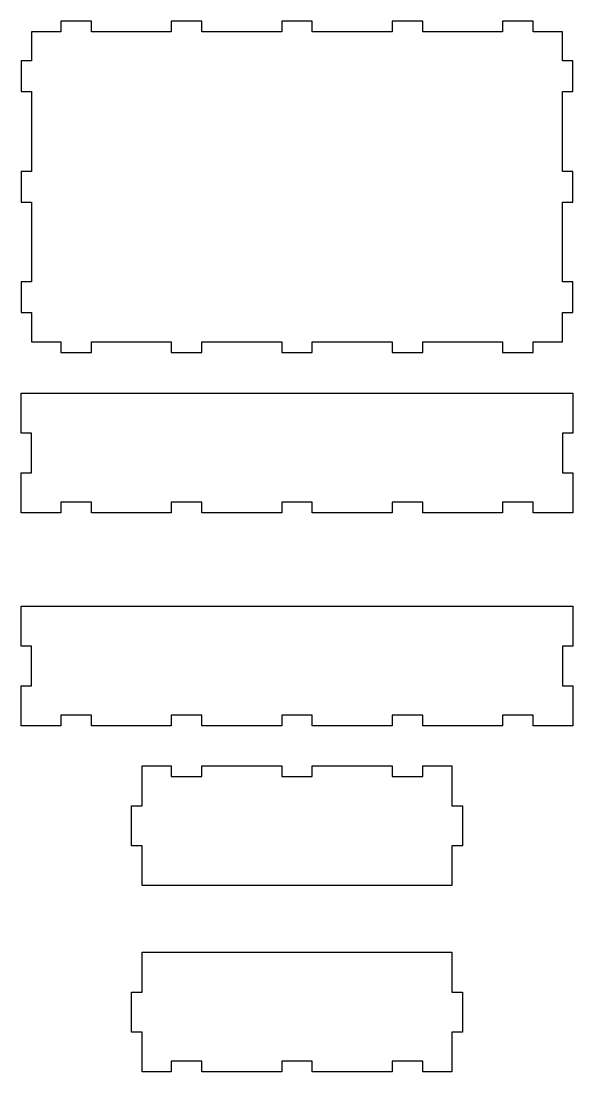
# Model space of a CAD drawing. Header units: millimetres. Extents: x -104 to 104, y 127 to 522.
import ezdxf

# ---------------------------------------------------------------- set-up
doc = ezdxf.new("R2010")
doc.units = ezdxf.units.MM
doc.layers.get('0').update_dxf_attribs({"linetype": 'CONTINUOUS'})

msp = doc.modelspace()

# ---------------------------------------------------------------- linework, layer by layer
for points in [[(35.75, 522.25), (35.75, 518.25), (5.75, 518.25), (5.75, 522.25), (-5.75, 522.25), (-5.75, 518.25), (-35.75, 518.25), (-35.75, 522.25), (-47.25, 522.25), (-47.25, 518.25), (-77.25, 518.25), (-77.25, 522.25), (-88.75, 522.25), (-88.75, 518.25), (-99.75, 518.25), (-99.75, 507.25), (-103.75, 507.25), (-103.75, 495.75), (-99.75, 495.75), (-99.75, 465.75), (-103.75, 465.75), (-103.75, 454.25), (-99.75, 454.25), (-99.75, 424.25), (-103.75, 424.25), (-103.75, 412.75), (-99.75, 412.75), (-99.75, 401.75), (-88.75, 401.75), (-88.75, 397.75), (-77.25, 397.75), (-77.25, 401.75), (-47.25, 401.75), (-47.25, 397.75), (-35.75, 397.75), (-35.75, 401.75), (-5.75, 401.75), (-5.75, 397.75), (5.75, 397.75), (5.75, 401.75), (35.75, 401.75), (35.75, 397.75), (47.25, 397.75), (47.25, 401.75), (77.25, 401.75), (77.25, 397.75), (88.75, 397.75), (88.75, 401.75), (99.75, 401.75), (99.75, 412.75), (103.75, 412.75), (103.75, 424.25), (99.75, 424.25), (99.75, 454.25), (103.75, 454.25), (103.75, 465.75), (99.75, 465.75), (99.75, 495.75), (103.75, 495.75), (103.75, 507.25), (99.75, 507.25), (99.75, 518.25), (88.75, 518.25), (88.75, 522.25), (77.25, 522.25), (77.25, 518.25), (47.25, 518.25), (47.25, 522.25)], [(103.75, 337.5), (88.75, 337.5), (88.75, 341.5), (77.25, 341.5), (77.25, 337.5), (47.25, 337.5), (47.25, 341.5), (35.75, 341.5), (35.75, 337.5), (5.75, 337.5), (5.75, 341.5), (-5.75, 341.5), (-5.75, 337.5), (-35.75, 337.5), (-35.75, 341.5), (-47.25, 341.5), (-47.25, 337.5), (-77.25, 337.5), (-77.25, 341.5), (-88.75, 341.5), (-88.75, 337.5), (-103.75, 337.5), (-103.75, 352.5), (-99.75, 352.5), (-99.75, 367.5), (-103.75, 367.5), (-103.75, 382.5), (103.75, 382.5), (103.75, 367.5), (99.75, 367.5), (99.75, 352.5), (103.75, 352.5)], [(103.75, 257.5), (88.75, 257.5), (88.75, 261.5), (77.25, 261.5), (77.25, 257.5), (47.25, 257.5), (47.25, 261.5), (35.75, 261.5), (35.75, 257.5), (5.75, 257.5), (5.75, 261.5), (-5.75, 261.5), (-5.75, 257.5), (-35.75, 257.5), (-35.75, 261.5), (-47.25, 261.5), (-47.25, 257.5), (-77.25, 257.5), (-77.25, 261.5), (-88.75, 261.5), (-88.75, 257.5), (-103.75, 257.5), (-103.75, 272.5), (-99.75, 272.5), (-99.75, 287.5), (-103.75, 287.5), (-103.75, 302.5), (103.75, 302.5), (103.75, 287.5), (99.75, 287.5), (99.75, 272.5), (103.75, 272.5)], [(58.25, 197.5), (-58.25, 197.5), (-58.25, 212.5), (-62.25, 212.5), (-62.25, 227.5), (-58.25, 227.5), (-58.25, 242.5), (-47.25, 242.5), (-47.25, 238.5), (-35.75, 238.5), (-35.75, 242.5), (-5.75, 242.5), (-5.75, 238.5), (5.75, 238.5), (5.75, 242.5), (35.75, 242.5), (35.75, 238.5), (47.25, 238.5), (47.25, 242.5), (58.25, 242.5), (58.25, 227.5), (62.25, 227.5), (62.25, 212.5), (58.25, 212.5)], [(-58.25, 172.5), (58.25, 172.5), (58.25, 157.5), (62.25, 157.5), (62.25, 142.5), (58.25, 142.5), (58.25, 127.5), (47.25, 127.5), (47.25, 131.5), (35.75, 131.5), (35.75, 127.5), (5.75, 127.5), (5.75, 131.5), (-5.75, 131.5), (-5.75, 127.5), (-35.75, 127.5), (-35.75, 131.5), (-47.25, 131.5), (-47.25, 127.5), (-58.25, 127.5), (-58.25, 142.5), (-62.25, 142.5), (-62.25, 157.5), (-58.25, 157.5)]]:
    msp.add_lwpolyline(points, close=True)

doc.saveas('drawing.dxf')
